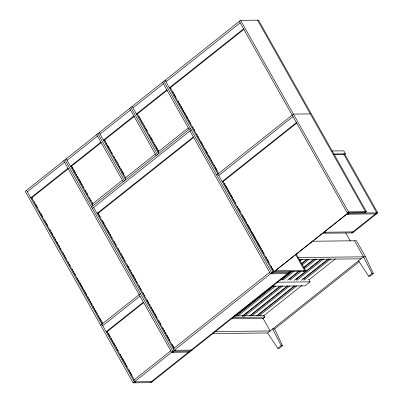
<?xml version="1.0" encoding="UTF-8"?>
<svg xmlns="http://www.w3.org/2000/svg" width="403" height="403" viewBox="0 0 403 403"><rect width="100%" height="100%" fill="white"/><g stroke="black" fill="none" stroke-linecap="round" stroke-linejoin="round"><path stroke-width="0.6" d="M348.55 212.849L365.163 212.668L366.428 211.671L258.509 20.15L240.591 20.346L25.223 191.329L133.136 382.85L151.06 382.654L290.921 271.612M27.333 191.833L64.561 162.278M67.084 160.273L97.511 136.118M100.035 134.113L130.461 109.959M132.985 107.954L163.411 83.799M165.935 81.794L240.178 22.85M67.951 168.293L30.724 197.848L31.701 197.838L68.439 168.671M100.901 142.133L70.475 166.293L71.452 166.278L101.385 142.516M133.851 115.973L103.425 140.133L104.402 140.118L134.335 116.356M166.802 89.814L136.375 113.973L137.352 113.958L167.285 90.191M243.568 28.87L169.325 87.809L170.303 87.799L244.052 29.248M91.944 204.397L122.371 180.237M124.895 178.232L155.321 154.077M188.272 127.917L157.845 152.072L158.822 152.062M91.531 206.9L190.382 128.421M92.378 208.406L191.229 129.922M193.354 136.944L97.027 213.419L98.005 213.409L193.843 137.322M216.653 175.048L293.419 114.099L310.36 113.913M218.764 175.547L293.006 116.603M296.396 122.623L222.154 181.567L223.131 181.557L296.88 123.001M100.649 325.196L140.4 293.636M102.76 325.695L139.987 296.14M143.377 302.159L106.15 331.714L107.127 331.699L143.866 302.537M344.489 154.646L345.472 153.865L343.774 150.858L331.911 150.989M133.554 380.346L170.781 350.791M173.305 348.786L269.632 272.307M133.136 382.85L273.002 271.808L273.98 271.798L223.202 181.682M239.332 21.349L347.245 212.865L348.509 211.862L366.428 211.671M135.378 381.837L134.96 382.17L135.705 381.832M172.605 352.282L173.35 351.945L172.932 352.277M175.129 350.278L174.706 350.61L175.456 350.272M271.456 273.803L272.201 273.466L271.783 273.798M325.13 232.209L324.707 232.546L325.453 232.209M347.844 214.179L348.59 213.842L348.167 214.174M299.364 260.131L300.346 259.351M299.933 261.134L302.386 259.184M150.082 382.664L289.943 271.627M364.186 212.683L365.45 211.681L257.532 20.16M235.241 316.063L273.058 286.039M280.428 280.191L291.233 271.612M301.056 263.814L306.456 259.522M235.76 316.199L274.07 285.787M281.929 279.551L292.24 271.36M301.57 263.95L307.464 259.275M237.8 316.033L275.617 286.009M282.982 280.161L293.787 271.582M302.139 264.957L309.01 259.497M242.359 315.982L280.176 285.959M287.546 280.11L298.351 271.531M303.751 267.244L313.574 259.446M242.878 316.123L280.695 286.1M289.535 279.083L299.358 271.284M303.776 267.773L315.075 258.807M244.425 316.345L282.735 285.934M290.1 280.085L300.905 271.506M304.346 268.776L316.622 259.028M351.562 232.909L376.8 212.875L343.749 154.213M303.303 271.481L304.562 270.478L295.606 254.58M333.775 154.324L344.726 154.203L377.777 212.865L352.539 232.899L322.889 233.221M296.276 254.021L305.539 270.468L304.28 271.466L274.307 271.793M249.477 315.907L287.294 285.883M294.17 280.423L321.181 258.978M250.49 315.655L287.813 286.024M296.16 279.395L321.7 259.119M252.036 315.876L289.853 285.853M296.729 280.397L323.74 258.953M256.595 315.831L294.412 285.808M301.288 280.347L328.299 258.902M257.603 315.579L294.931 285.944M303.771 278.926L328.818 259.038M259.154 315.801L296.971 285.777M303.847 280.317L330.858 258.872M263.713 315.75L302.023 285.339M308.9 279.878L335.417 258.822M234.481 315.907L263.925 315.584L264.771 317.09L263.088 318.425L231.141 318.773M308.648 279.35L310.063 281.858L305.016 285.863L272.443 286.221M212.462 333.563L267.627 332.964L363.531 256.822L354.494 240.777M274.498 329.039L359.093 261.874M267.627 332.964L277.833 348.333L281.198 345.663L282.503 345.648L274.629 328.934L272.675 328.954L281.198 345.663M358.484 260.827L368.69 276.201L372.06 273.526L373.359 273.516L365.486 256.802L356.448 240.757L311.867 241.241M282.503 345.648L279.138 348.323L277.833 348.333M373.359 273.516L369.994 276.186L368.69 276.201M166.066 80.278L165.089 80.293L273.002 271.808M333.603 153.996L345.472 153.865M347.245 212.865L348.222 212.855M348.127 213.187L377.777 212.865M346.867 214.189L376.513 213.862M324.153 232.224L353.799 231.896M297.711 257.537L365.486 256.802M298.945 259.502L361.007 258.827M275.566 270.791L305.539 270.468M288.684 272.624L271.738 272.811L163.825 81.29M288.397 273.617L270.478 273.813L189.964 130.925M280.805 279.148L282.684 279.128M288.946 279.062L290.2 279.047M295.837 278.987L297.092 278.972M302.729 278.911L304.608 278.891M276.861 282.221L310.063 281.858M242.228 316.128L243.477 316.118M232.823 317.438L264.771 317.09M214.985 331.563L270.151 330.959L262.917 318.123M192.07 350.096L174.151 350.288L93.637 207.404M189.833 351.109L172.887 351.29L64.974 159.774M189.546 352.096L171.628 352.293L63.714 160.772M152.319 381.651L134.401 381.848L26.487 190.332M240.591 20.346L348.509 211.862M345.774 232.949L350.353 241.08M170.409 87.406L171.023 88.499M172.877 91.788L173.497 92.886M174.111 93.985L175.965 97.274M178.131 101.113L178.746 102.206M179.365 103.304L180.292 104.946M180.912 106.044L182.766 109.334M183.38 110.432L184 111.53M184.619 112.623L185.546 114.271M186.161 115.364L188.015 118.653M188.634 119.751L189.561 121.399M190.176 122.492L190.795 123.59M192.649 126.88L193.269 127.978M193.883 129.071L194.81 130.718M196.664 134.008L197.284 135.106M197.903 136.199L198.518 137.297M199.445 138.939L200.064 140.037M200.684 141.136L202.533 144.425M203.152 145.518L203.772 146.616M204.699 148.264L205.313 149.357M205.933 150.455L207.787 153.745M208.714 155.392L209.333 156.485M209.948 157.583L210.568 158.681M211.187 159.774L211.802 160.873M212.421 161.971L213.041 163.064M213.968 164.711L214.582 165.804M215.202 166.902L217.056 170.192M224.451 183.315L225.065 184.408M225.68 185.501L227.529 188.775M228.143 189.868L229.065 191.506M229.68 192.599L230.294 193.692M230.914 194.785L232.758 198.064M233.372 199.153L234.299 200.795M234.914 201.883L235.528 202.976M237.377 206.255L237.992 207.349M238.606 208.442L239.528 210.079M239.84 210.628L240.405 211.63M242.178 214.779L243.221 216.633M243.417 216.975L245.684 221M246.193 221.907L246.812 223.005M247.432 224.098L248.455 225.917M248.666 226.295L250.918 230.284M251.447 231.226L252.454 233.015M252.681 233.423L256.147 239.573M256.696 240.546L257.688 242.304M257.935 242.742L261.381 248.858M261.95 249.865L262.917 251.588M263.184 252.061L264.151 253.769M265.965 256.993L266.61 258.142M267.199 259.184L269.053 262.474M271.214 266.312L271.844 267.426M272.453 268.504L273.38 270.156M170.081 87.406L218.582 173.486M162.565 82.293L189.118 129.423M139 116.301L139.614 117.394M140.234 118.492L140.849 119.59M141.468 120.683L142.088 121.782M142.702 122.875L143.322 123.973M144.249 125.615L144.863 126.713M145.483 127.806L147.337 131.096M149.498 134.934L150.112 136.028M150.732 137.126L152.586 140.41M153.513 142.058L154.127 143.151M154.747 144.249L155.362 145.342M155.981 146.44L158.45 150.823M137.126 113.565L158.742 151.926M132.139 106.452L158.691 153.578M130.874 107.455L157.432 154.581M129.615 108.452L156.168 155.583M104.81 140.269L105.43 141.362M106.357 143.01L106.971 144.103M107.591 145.201L109.445 148.49M110.059 149.584L110.986 151.226M111.606 152.324L112.225 153.422M114.074 156.707L114.694 157.805M115.621 159.447L116.235 160.545M116.855 161.638L117.475 162.736M118.089 163.835L118.709 164.928M119.323 166.026L119.943 167.119M120.87 168.766L121.484 169.859M122.104 170.958L123.958 174.242M104.176 139.725L125.791 178.086M99.188 132.612L125.741 179.738M97.924 133.615L124.482 180.74M96.665 134.612L123.217 181.743M72.172 166.978L73.099 168.62M73.714 169.718L75.568 173.003M76.187 174.101L76.802 175.194M77.421 176.292L78.348 177.935M78.963 179.033L80.817 182.322M81.436 183.415L82.358 185.058M82.978 186.156L83.597 187.254M85.446 190.538L86.066 191.637M86.685 192.73L87.612 194.377M89.461 197.666L90.081 198.76M90.695 199.858L91.315 200.951M92.242 202.598L92.861 203.691M98.337 213.409L98.952 214.507M99.571 215.6L100.186 216.693M102.347 220.527L104.196 223.811M104.815 224.904L105.43 226.002M106.357 227.645L106.971 228.738M107.591 229.836L109.44 233.12M110.059 234.214L110.981 235.856M111.601 236.949L112.215 238.047M114.069 241.332L114.684 242.425M115.303 243.523L116.225 245.165M118.079 248.45L118.694 249.543M119.313 250.636L119.928 251.734M120.855 253.376L121.469 254.469M122.089 255.562L123.938 258.847M124.557 259.945L125.172 261.038M127.333 264.872L129.182 268.156M129.801 269.249L130.723 270.892M131.343 271.99L131.957 273.083M132.577 274.176L134.426 277.46M135.045 278.559L135.967 280.201M136.587 281.294L137.201 282.392M139.055 285.677L139.67 286.77M140.289 287.863L141.211 289.505M143.065 292.79L143.68 293.888M144.299 294.981L144.914 296.074M147.075 299.908L148.924 303.192M149.543 304.29L150.158 305.383M151.085 307.026L151.699 308.119M152.319 309.217L154.168 312.501M154.787 313.594L155.714 315.237M156.329 316.335L156.943 317.428M158.797 320.712L159.412 321.806M160.031 322.904L160.958 324.546M162.807 327.83L163.422 328.924M164.041 330.017L164.656 331.115M165.275 332.208L166.202 333.85M166.817 334.948L168.666 338.233M169.285 339.326L169.9 340.419M172.061 344.253L173.91 347.537M71.225 165.885L92.841 204.245M97.702 212.865L174.202 348.635M66.238 158.772L92.791 205.898M31.792 197.42L32.406 198.513M34.255 201.787L34.87 202.88M35.484 203.973L37.64 207.797M39.489 211.076L40.104 212.169M40.718 213.263L42.567 216.542M44.723 220.365L45.338 221.459M45.952 222.552L47.801 225.831M49.957 229.655L50.571 230.748M51.186 231.841L53.035 235.12M53.957 236.757L54.571 237.851M55.191 238.944L55.805 240.037M56.42 241.13L58.269 244.404M58.883 245.498L59.805 247.14M60.425 248.233L61.039 249.326M62.883 252.6L63.503 253.694M64.117 254.787L65.039 256.429M65.644 257.497L66.273 258.61M68.117 261.89L68.737 262.983M69.351 264.076L70.273 265.713M72.122 268.992L72.736 270.086M73.351 271.179L73.971 272.272M74.585 273.365L75.507 275.002M77.356 278.282L77.97 279.375M78.585 280.468L79.205 281.561M79.819 282.654L83.204 288.664M83.819 289.757L84.439 290.85M85.053 291.943L86.897 295.218M87.824 296.86L88.438 297.953M89.053 299.046L89.668 300.139M90.287 301.227L90.902 302.321M91.516 303.414L92.131 304.507M93.058 306.149L93.672 307.242M94.287 308.335L94.901 309.423M95.521 310.517L96.136 311.61M96.75 312.703L97.365 313.796M98.292 315.438L98.906 316.526M99.521 317.619L101.37 320.899M101.984 321.992L102.599 323.085M107.198 331.251L107.813 332.339M108.427 333.422L110.266 336.686M111.183 338.319L111.797 339.407M112.412 340.495L113.021 341.583M113.636 342.671L115.475 345.935M116.089 347.023L116.704 348.111M117.313 349.2L118.235 350.832M120.074 354.096L120.683 355.184M121.298 356.267L121.913 357.355M122.527 358.443L124.366 361.708M124.975 362.796L125.897 364.428M126.507 365.516L127.121 366.604M128.96 369.868L129.575 370.956M130.189 372.045L132.028 375.309M31.464 197.42L102.584 323.634M106.876 331.251L134.461 380.205M363.531 256.822L372.06 273.526M348.645 212.522L273.556 272.131L348.968 212.517L348.645 212.522"/></g></svg>
